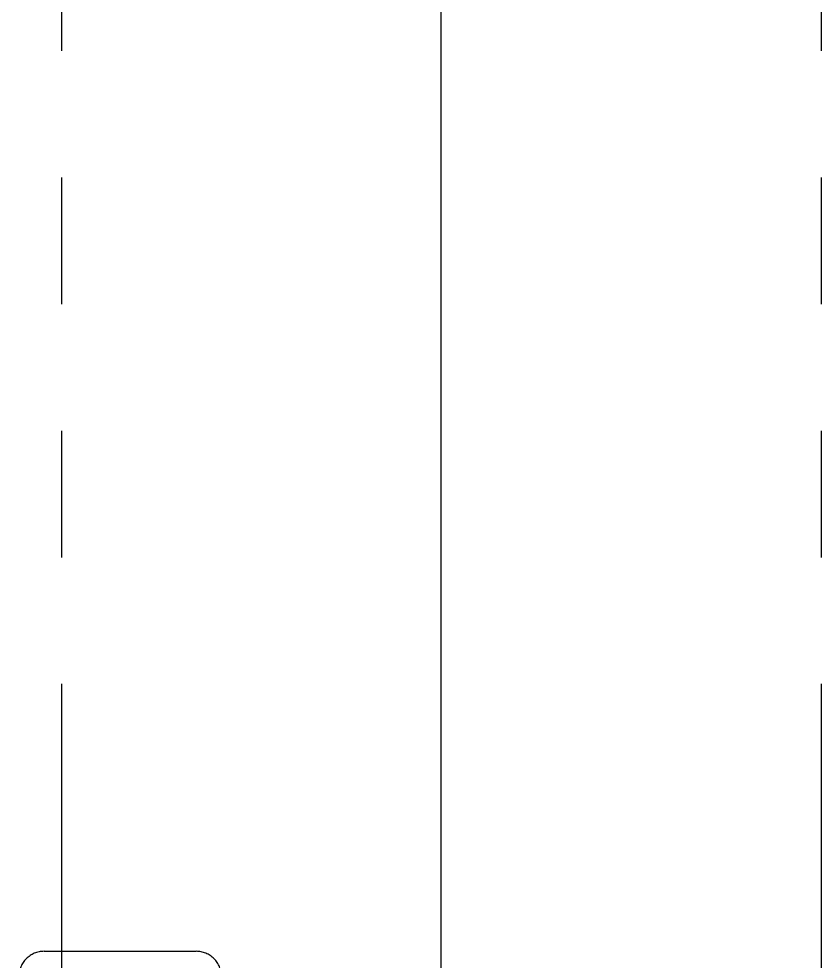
# Model space of a CAD drawing. Header units: inches. Extents: x 0 to 157513, y -28488 to 35640.
# Drawn here: x 23201 to 23835, y 17373 to 18118 of the extents above; entities that cross this region are included whole.
import ezdxf

# ---------------------------------------------------------------- set-up
doc = ezdxf.new("R2010")
doc.units = ezdxf.units.IN
doc.header["$LTSCALE"] = 400
doc.header["$MEASUREMENT"] = 0
doc.linetypes.add('CENTER', pattern=[2, 1.25, -0.25, 0.25, -0.25])
doc.linetypes.add('PHANTOM', pattern=[2.5, 1.25, -0.25, 0.25, -0.25, 0.25, -0.25])
doc.layers.add('BF', color=8, linetype='PHANTOM')

# ---------------------------------------------------------------- blocks, each defined once
blk = doc.blocks.new('611bf4strgesv')
at = {"layer": 'BF'}
for p, q in [((-8610.58, 31515.8, 236.01), (-8610.58, 24671.63, 236.01)), ((-8010.58, 31515.8, 236.01), (-8010.58, 24671.63, 236.01)), ((-8624.2, 26304.68, 578.66), (-8504.2, 26304.68, 578.66))]:
    blk.add_line(p, q, dxfattribs=at)
at = {"layer": 'BF', "linetype": 'CENTER', "ltscale": 20}
blk.add_line((-8310.58, 24671.63, 405.39), (-8310.58, 31317.62, 405.39), dxfattribs=at)
at = {"layer": 'BF'}
for centre, start, end in [((-8624.2, 26284.68, 578.66), 90.00047, 180.00047), ((-8504.2, 26284.68, 578.66), 0.00047, 90.00047)]:
    blk.add_arc(centre, 20, start, end, dxfattribs=at)

msp = doc.modelspace()

# ---------------------------------------------------------------- block references
msp.add_blockref('611bf4strgesv', (31845.3, -8923.42, -372.37))

doc.saveas('drawing.dxf')
